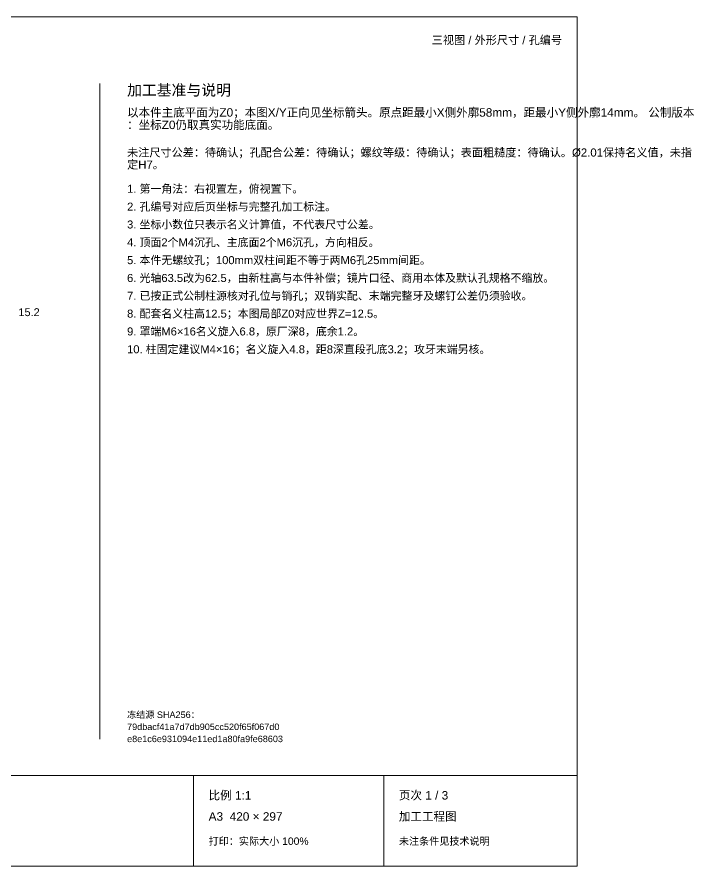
# Paper-space layout '01_三视图' of a CAD drawing. Header units: millimetres. Extents: x 8 to 451, y 8 to 289.
# Drawn here: x 226.5 to 450.7, y 8 to 289 of the extents above; entities that cross this region are included whole.
import ezdxf
from ezdxf.enums import TextEntityAlignment as Align

# ---------------------------------------------------------------- set-up
doc = ezdxf.new("R2010")
doc.units = ezdxf.units.MM
doc.layers.add('ANNOTATIONS', color=7, linetype='CONTINUOUS', lineweight=18)
doc.styles.add('CJK', font='Arial Unicode.ttf')

psp = doc.layouts.new('01_三视图')

# ---------------------------------------------------------------- linework, layer by layer
at = {"layer": 'ANNOTATIONS'}
for p, q in [((412, 289), (8, 289)), ((412, 8), (412, 289)), ((254, 50), (254, 267)), ((8, 38), (412, 38)), ((285, 8), (285, 38)), ((348, 8), (348, 38)), ((8, 8), (412, 8))]:
    psp.add_line(p, q, dxfattribs=at)

# ---------------------------------------------------------------- texts
at = {"layer": 'ANNOTATIONS', "style": 'CJK'}
psp.add_text('三视图 / 外形尺寸 / 孔编号', height=2.7, dxfattribs=at).set_placement((407, 280), align=Align.RIGHT)
for s, height, p in [('加工基准与说明', 3.6, (263, 263)), ('以本件主底平面为Z0；本图X/Y正向见坐标箭头。原点距最小X侧外廓58mm，距最小Y侧外廓14mm。 公制版本', 2.8, (263, 256)), ('：坐标Z0仍取真实功能底面。', 2.8, (263, 251.9)), ('未注尺寸公差：待确认；孔配合公差：待确认；螺纹等级：待确认；表面粗糙度：待确认。Ø2.01保持名义值，未指', 2.7, (263, 242.8)), ('定H7。', 2.7, (263, 238.8)), ('1. 第一角法：右视置左，俯视置下。', 2.65, (263, 230.8)), ('2. 孔编号对应后页坐标与完整孔加工标注。', 2.65, (263, 224.9)), ('3. 坐标小数位只表示名义计算值，不代表尺寸公差。', 2.65, (263, 219)), ('4. 顶面2个M4沉孔、主底面2个M6沉孔，方向相反。', 2.65, (263, 213.1)), ('5. 本件无螺纹孔；100mm双柱间距不等于两M6孔25mm间距。', 2.65, (263, 207.2)), ('6. 光轴63.5改为62.5，由新柱高与本件补偿；镜片口径、商用本体及默认孔规格不缩放。', 2.65, (263, 201.3)), ('7. 已按正式公制柱源核对孔位与销孔；双销实配、末端完整牙及螺钉公差仍须验收。', 2.65, (263, 195.4)), ('15.2', 2.6, (227, 190)), ('8. 配套名义柱高12.5；本图局部Z0对应世界Z=12.5。', 2.65, (263, 189.5)), ('9. 罩端M6×16名义旋入6.8，原厂深8，底余1.2。', 2.65, (263, 183.6)), ('10. 柱固定建议M4×16；名义旋入4.8，距8深直段孔底3.2；攻牙末端另核。', 2.65, (263, 177.7)), ('冻结源 SHA256：', 2.15, (263, 57)), ('79dbacf41a7d7db905cc520f65f067d0', 2.15, (263, 53)), ('e8e1c6e931094e11ed1a80fa9fe68603', 2.15, (263, 49)), ('比例 1:1', 2.8, (290, 30)), ('页次 1 / 3', 2.8, (353, 30)), ('A3  420 × 297', 2.8, (290, 23)), ('加工工程图', 2.8, (353, 23)), ('打印：实际大小 100%', 2.45, (290, 15)), ('未注条件见技术说明', 2.45, (353, 15))]:
    psp.add_text(s, height=height, dxfattribs=at).set_placement(p)

doc.saveas('drawing.dxf')
